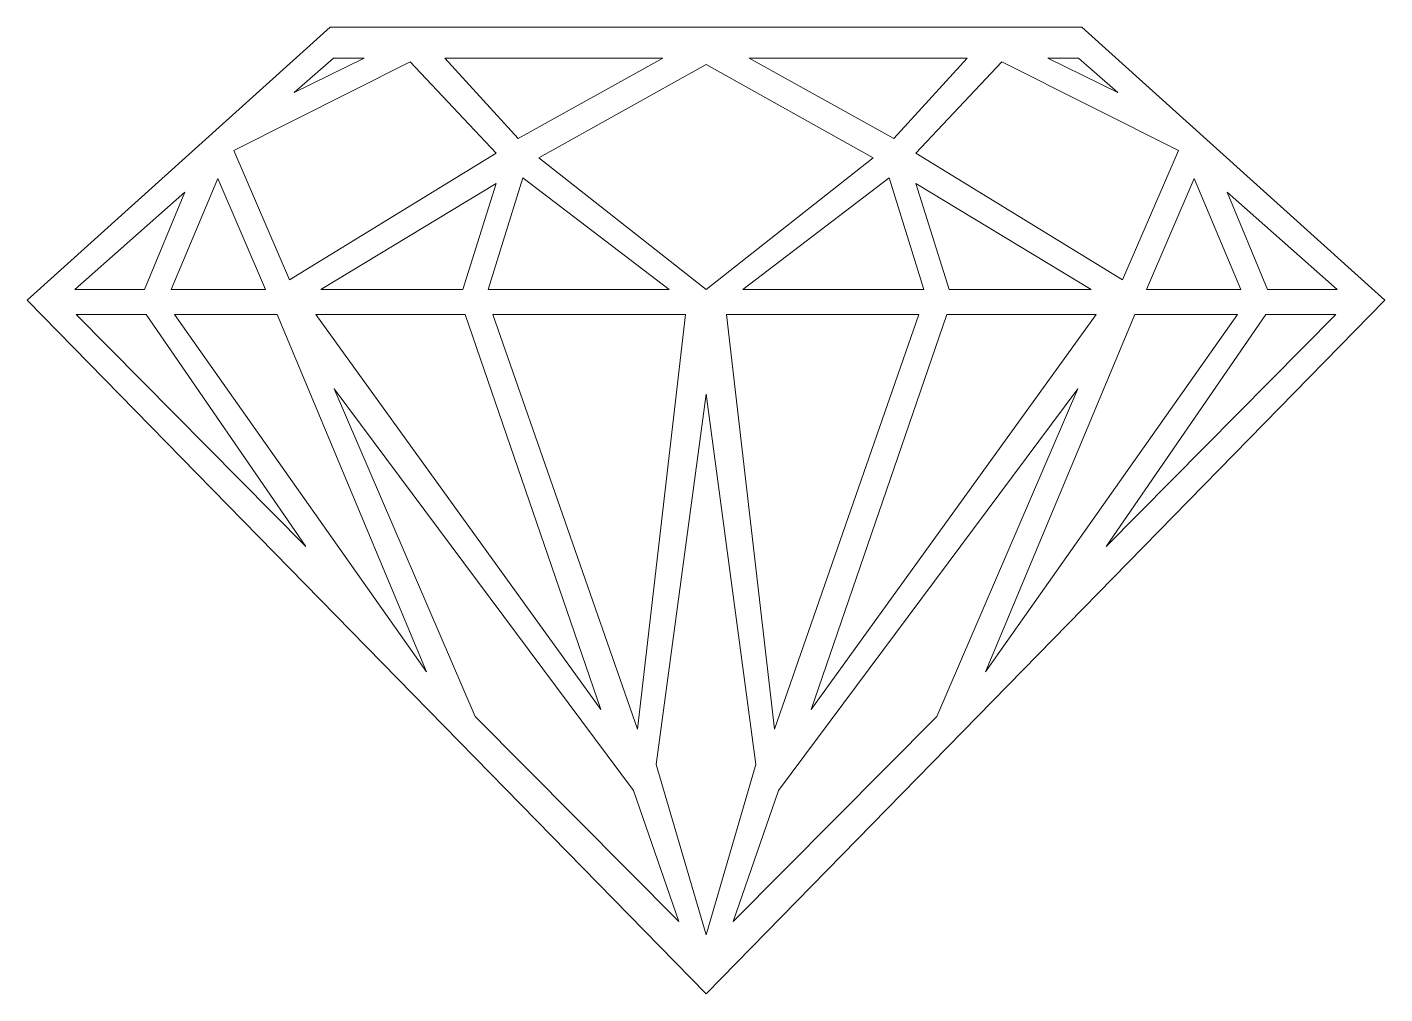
# Model space of a CAD drawing. Header units: inches. Extents: x -1.29 to 1.29, y -0.92 to 0.92.
import ezdxf

# ---------------------------------------------------------------- set-up
doc = ezdxf.new("R2010")
doc.units = ezdxf.units.IN
doc.header["$MEASUREMENT"] = 0
doc.layers.add('Layer 1', color=7, linetype='Continuous')

msp = doc.modelspace()

# ---------------------------------------------------------------- linework, layer by layer
at = {"layer": 'Layer 1', "lineweight": 18}
for points, knots in [([(0, -0.9189), (0, -0.9189), (1.2912, 0.3996), (1.2912, 0.3996), (1.2912, 0.3996), (0.7146, 0.9189), (0.7146, 0.9189), (0.7146, 0.9189), (0, 0.9189), (0, 0.9189), (0, 0.9189), (-0.7146, 0.9189), (-0.7146, 0.9189), (-0.7146, 0.9189), (-1.2912, 0.3996), (-1.2912, 0.3996), (-1.2912, 0.3996), (0, -0.9189), (0, -0.9189)], [0, 0, 0, 0, 0.166667, 0.166667, 0.166667, 0.333333, 0.333333, 0.333333, 0.5, 0.5, 0.5, 0.666667, 0.666667, 0.666667, 0.833333, 0.833333, 0.833333, 1, 1, 1, 1]), ([(-0.5624, 0.8527), (-0.5624, 0.8527), (-0.8984, 0.6841), (-0.8984, 0.6841), (-0.8984, 0.6841), (-0.7919, 0.4382), (-0.7919, 0.4382), (-0.7919, 0.4382), (-0.3989, 0.679), (-0.3989, 0.679), (-0.3989, 0.679), (-0.5624, 0.8527), (-0.5624, 0.8527)], [0, 0, 0, 0, 0.25, 0.25, 0.25, 0.5, 0.5, 0.5, 0.75, 0.75, 0.75, 1, 1, 1, 1]), ([(-0.6504, 0.8599), (-0.6504, 0.8599), (-0.7087, 0.8599), (-0.7087, 0.8599), (-0.7087, 0.8599), (-0.7835, 0.7948), (-0.7835, 0.7948), (-0.7835, 0.7948), (-0.6504, 0.8599), (-0.6504, 0.8599)], [0, 0, 0, 0, 0.333333, 0.333333, 0.333333, 0.666667, 0.666667, 0.666667, 1, 1, 1, 1]), ([(-0.0822, 0.8599), (-0.0822, 0.8599), (-0.4968, 0.8599), (-0.4968, 0.8599), (-0.4968, 0.8599), (-0.3571, 0.7074), (-0.3571, 0.7074), (-0.3571, 0.7074), (-0.0822, 0.8599), (-0.0822, 0.8599)], [0, 0, 0, 0, 0.333333, 0.333333, 0.333333, 0.666667, 0.666667, 0.666667, 1, 1, 1, 1]), ([(0.0822, 0.8599), (0.0822, 0.8599), (0.4968, 0.8599), (0.4968, 0.8599), (0.4968, 0.8599), (0.3571, 0.7074), (0.3571, 0.7074), (0.3571, 0.7074), (0.0822, 0.8599), (0.0822, 0.8599)], [0, 0, 0, 0, 0.333333, 0.333333, 0.333333, 0.666667, 0.666667, 0.666667, 1, 1, 1, 1]), ([(0.5624, 0.8527), (0.5624, 0.8527), (0.8984, 0.6841), (0.8984, 0.6841), (0.8984, 0.6841), (0.7919, 0.4382), (0.7919, 0.4382), (0.7919, 0.4382), (0.3989, 0.679), (0.3989, 0.679), (0.3989, 0.679), (0.5624, 0.8527), (0.5624, 0.8527)], [0, 0, 0, 0, 0.25, 0.25, 0.25, 0.5, 0.5, 0.5, 0.75, 0.75, 0.75, 1, 1, 1, 1]), ([(0.6504, 0.8599), (0.6504, 0.8599), (0.7087, 0.8599), (0.7087, 0.8599), (0.7087, 0.8599), (0.7835, 0.7948), (0.7835, 0.7948), (0.7835, 0.7948), (0.6504, 0.8599), (0.6504, 0.8599)], [0, 0, 0, 0, 0.333333, 0.333333, 0.333333, 0.666667, 0.666667, 0.666667, 1, 1, 1, 1]), ([(0, 0.4199), (0, 0.4199), (0.3178, 0.6703), (0.3178, 0.6703), (0.3178, 0.6703), (0, 0.8481), (0, 0.8481), (0, 0.8481), (-0.3178, 0.6703), (-0.3178, 0.6703), (-0.3178, 0.6703), (0, 0.4199), (0, 0.4199)], [0, 0, 0, 0, 0.25, 0.25, 0.25, 0.5, 0.5, 0.5, 0.75, 0.75, 0.75, 1, 1, 1, 1]), ([(-0.9282, 0.6313), (-0.9282, 0.6313), (-1.0171, 0.4199), (-1.0171, 0.4199), (-1.0171, 0.4199), (-0.8378, 0.4199), (-0.8378, 0.4199), (-0.8378, 0.4199), (-0.9282, 0.6313), (-0.9282, 0.6313)], [0, 0, 0, 0, 0.333333, 0.333333, 0.333333, 0.666667, 0.666667, 0.666667, 1, 1, 1, 1]), ([(-0.399, 0.6215), (-0.399, 0.6215), (-0.7327, 0.4199), (-0.7327, 0.4199), (-0.7327, 0.4199), (-0.4627, 0.4199), (-0.4627, 0.4199), (-0.4627, 0.4199), (-0.399, 0.6215), (-0.399, 0.6215)], [0, 0, 0, 0, 0.333333, 0.333333, 0.333333, 0.666667, 0.666667, 0.666667, 1, 1, 1, 1]), ([(-0.3487, 0.6324), (-0.3487, 0.6324), (-0.4141, 0.4199), (-0.4141, 0.4199), (-0.4141, 0.4199), (-0.0703, 0.4199), (-0.0703, 0.4199), (-0.0703, 0.4199), (-0.3487, 0.6324), (-0.3487, 0.6324)], [0, 0, 0, 0, 0.333333, 0.333333, 0.333333, 0.666667, 0.666667, 0.666667, 1, 1, 1, 1]), ([(0.3487, 0.6324), (0.3487, 0.6324), (0.4141, 0.4199), (0.4141, 0.4199), (0.4141, 0.4199), (0.0703, 0.4199), (0.0703, 0.4199), (0.0703, 0.4199), (0.3487, 0.6324), (0.3487, 0.6324)], [0, 0, 0, 0, 0.333333, 0.333333, 0.333333, 0.666667, 0.666667, 0.666667, 1, 1, 1, 1]), ([(0.399, 0.6215), (0.399, 0.6215), (0.7327, 0.4199), (0.7327, 0.4199), (0.7327, 0.4199), (0.4627, 0.4199), (0.4627, 0.4199), (0.4627, 0.4199), (0.399, 0.6215), (0.399, 0.6215)], [0, 0, 0, 0, 0.333333, 0.333333, 0.333333, 0.666667, 0.666667, 0.666667, 1, 1, 1, 1]), ([(0.9282, 0.6313), (0.9282, 0.6313), (1.0171, 0.4199), (1.0171, 0.4199), (1.0171, 0.4199), (0.8378, 0.4199), (0.8378, 0.4199), (0.8378, 0.4199), (0.9282, 0.6313), (0.9282, 0.6313)], [0, 0, 0, 0, 0.333333, 0.333333, 0.333333, 0.666667, 0.666667, 0.666667, 1, 1, 1, 1]), ([(-0.991, 0.6054), (-0.991, 0.6054), (-1.2004, 0.4199), (-1.2004, 0.4199), (-1.2004, 0.4199), (-1.0681, 0.4199), (-1.0681, 0.4199), (-1.0681, 0.4199), (-0.991, 0.6054), (-0.991, 0.6054)], [0, 0, 0, 0, 0.333333, 0.333333, 0.333333, 0.666667, 0.666667, 0.666667, 1, 1, 1, 1]), ([(0.991, 0.6054), (0.991, 0.6054), (1.2004, 0.4199), (1.2004, 0.4199), (1.2004, 0.4199), (1.0681, 0.4199), (1.0681, 0.4199), (1.0681, 0.4199), (0.991, 0.6054), (0.991, 0.6054)], [0, 0, 0, 0, 0.333333, 0.333333, 0.333333, 0.666667, 0.666667, 0.666667, 1, 1, 1, 1]), ([(-1.0646, 0.3725), (-1.0646, 0.3725), (-1.1982, 0.3725), (-1.1982, 0.3725), (-1.1982, 0.3725), (-0.7611, -0.0682), (-0.7611, -0.0682), (-0.7611, -0.0682), (-1.0646, 0.3725), (-1.0646, 0.3725)], [0, 0, 0, 0, 0.333333, 0.333333, 0.333333, 0.666667, 0.666667, 0.666667, 1, 1, 1, 1]), ([(-0.8157, 0.3725), (-0.8157, 0.3725), (-1.0108, 0.3725), (-1.0108, 0.3725), (-1.0108, 0.3725), (-0.5316, -0.3069), (-0.5316, -0.3069), (-0.5316, -0.3069), (-0.8157, 0.3725), (-0.8157, 0.3725)], [0, 0, 0, 0, 0.333333, 0.333333, 0.333333, 0.666667, 0.666667, 0.666667, 1, 1, 1, 1]), ([(-0.4583, 0.3725), (-0.4583, 0.3725), (-0.7418, 0.3725), (-0.7418, 0.3725), (-0.7418, 0.3725), (-0.1999, -0.3783), (-0.1999, -0.3783), (-0.1999, -0.3783), (-0.4583, 0.3725), (-0.4583, 0.3725)], [0, 0, 0, 0, 0.333333, 0.333333, 0.333333, 0.666667, 0.666667, 0.666667, 1, 1, 1, 1]), ([(-0.0388, 0.3725), (-0.0388, 0.3725), (-0.4052, 0.3725), (-0.4052, 0.3725), (-0.4052, 0.3725), (-0.1306, -0.4159), (-0.1306, -0.4159), (-0.1306, -0.4159), (-0.0388, 0.3725), (-0.0388, 0.3725)], [0, 0, 0, 0, 0.333333, 0.333333, 0.333333, 0.666667, 0.666667, 0.666667, 1, 1, 1, 1]), ([(0.0388, 0.3725), (0.0388, 0.3725), (0.4051, 0.3725), (0.4051, 0.3725), (0.4051, 0.3725), (0.1306, -0.4159), (0.1306, -0.4159), (0.1306, -0.4159), (0.0388, 0.3725), (0.0388, 0.3725)], [0, 0, 0, 0, 0.333333, 0.333333, 0.333333, 0.666667, 0.666667, 0.666667, 1, 1, 1, 1]), ([(0.4583, 0.3725), (0.4583, 0.3725), (0.7418, 0.3725), (0.7418, 0.3725), (0.7418, 0.3725), (0.1999, -0.3783), (0.1999, -0.3783), (0.1999, -0.3783), (0.4583, 0.3725), (0.4583, 0.3725)], [0, 0, 0, 0, 0.333333, 0.333333, 0.333333, 0.666667, 0.666667, 0.666667, 1, 1, 1, 1]), ([(0.8157, 0.3725), (0.8157, 0.3725), (1.0108, 0.3725), (1.0108, 0.3725), (1.0108, 0.3725), (0.5316, -0.3069), (0.5316, -0.3069), (0.5316, -0.3069), (0.8157, 0.3725), (0.8157, 0.3725)], [0, 0, 0, 0, 0.333333, 0.333333, 0.333333, 0.666667, 0.666667, 0.666667, 1, 1, 1, 1]), ([(1.0646, 0.3725), (1.0646, 0.3725), (1.1982, 0.3725), (1.1982, 0.3725), (1.1982, 0.3725), (0.7611, -0.0682), (0.7611, -0.0682), (0.7611, -0.0682), (1.0646, 0.3725), (1.0646, 0.3725)], [0, 0, 0, 0, 0.333333, 0.333333, 0.333333, 0.666667, 0.666667, 0.666667, 1, 1, 1, 1]), ([(-0.1382, -0.5324), (-0.1382, -0.5324), (-0.0515, -0.7812), (-0.0515, -0.7812), (-0.0515, -0.7812), (-0.4391, -0.3917), (-0.4391, -0.3917), (-0.4391, -0.3917), (-0.7071, 0.2312), (-0.7071, 0.2312), (-0.7071, 0.2312), (-0.1382, -0.5324), (-0.1382, -0.5324)], [0, 0, 0, 0, 0.25, 0.25, 0.25, 0.5, 0.5, 0.5, 0.75, 0.75, 0.75, 1, 1, 1, 1]), ([(0, -0.8068), (0, -0.8068), (0.095, -0.4829), (0.095, -0.4829), (0.095, -0.4829), (0, 0.221), (0, 0.221), (0, 0.221), (-0.095, -0.4829), (-0.095, -0.4829), (-0.095, -0.4829), (0, -0.8068), (0, -0.8068)], [0, 0, 0, 0, 0.25, 0.25, 0.25, 0.5, 0.5, 0.5, 0.75, 0.75, 0.75, 1, 1, 1, 1]), ([(0.1382, -0.5324), (0.1382, -0.5324), (0.0515, -0.7812), (0.0515, -0.7812), (0.0515, -0.7812), (0.4391, -0.3917), (0.4391, -0.3917), (0.4391, -0.3917), (0.7071, 0.2312), (0.7071, 0.2312), (0.7071, 0.2312), (0.1382, -0.5324), (0.1382, -0.5324)], [0, 0, 0, 0, 0.25, 0.25, 0.25, 0.5, 0.5, 0.5, 0.75, 0.75, 0.75, 1, 1, 1, 1])]:
    msp.add_open_spline(points, degree=3, knots=knots, dxfattribs=at)

doc.saveas('drawing.dxf')
